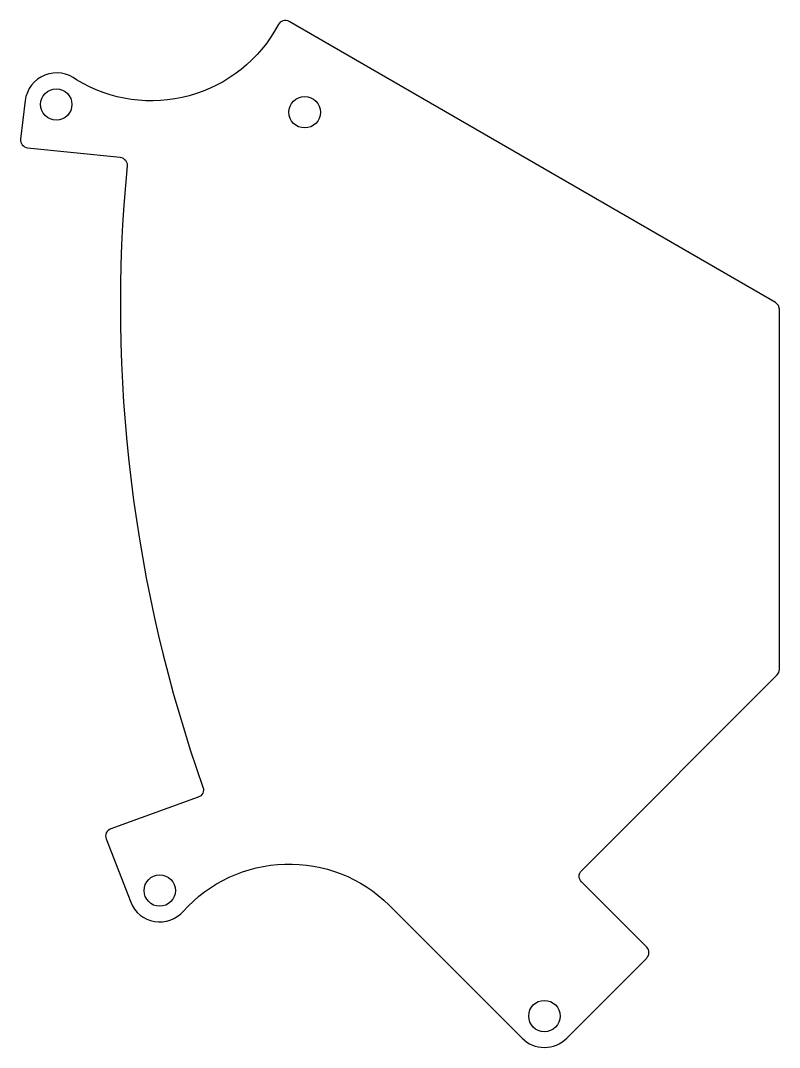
# Model space of a CAD drawing. Header units: inches. Extents: x 0 to 48.3, y 0 to 65.4.
import ezdxf

# ---------------------------------------------------------------- set-up
doc = ezdxf.new("R2010")
doc.units = ezdxf.units.IN
doc.header["$MEASUREMENT"] = 0
doc.layers.add('20', color=31, linetype='Continuous')

msp = doc.modelspace()

# ---------------------------------------------------------------- linework, layer by layer
msp.add_lwpolyline([(35.729, 11.249), (48.197, 23.717), (48.306, 23.878), (48.344, 24.07), (48.344, 47.004), (48.277, 47.254), (48.094, 47.437), (17.107, 65.327, 0.427155), (16.413, 65.125, -0.430399), (3.569, 61.609, 0.5857), (0.289, 60.3), (0, 57.847, 0.418868), (0.446, 57.291), (6.34, 56.687, -0.412548), (6.787, 56.141, 0.109483), (11.62, 16.565, -0.4201), (11.318, 15.928), (5.746, 13.925, 0.421389), (5.449, 13.274), (7.013, 9.238, 0.557222), (10.365, 8.663, -0.428987), (23.471, 9.065), (31.95, 0.587, 0.416772), (34.79, 0.587), (39.884, 5.68, 0.414214), (39.884, 6.387), (35.729, 10.542, -0.414214), (35.729, 11.249)], format="xyb")
at = {"layer": '20'}
for centre in [(2.273, 60.048), (18.098, 59.554), (8.867, 9.988), (33.37, 1.995)]:
    msp.add_circle(centre, 1, dxfattribs=at)

doc.saveas('drawing.dxf')
